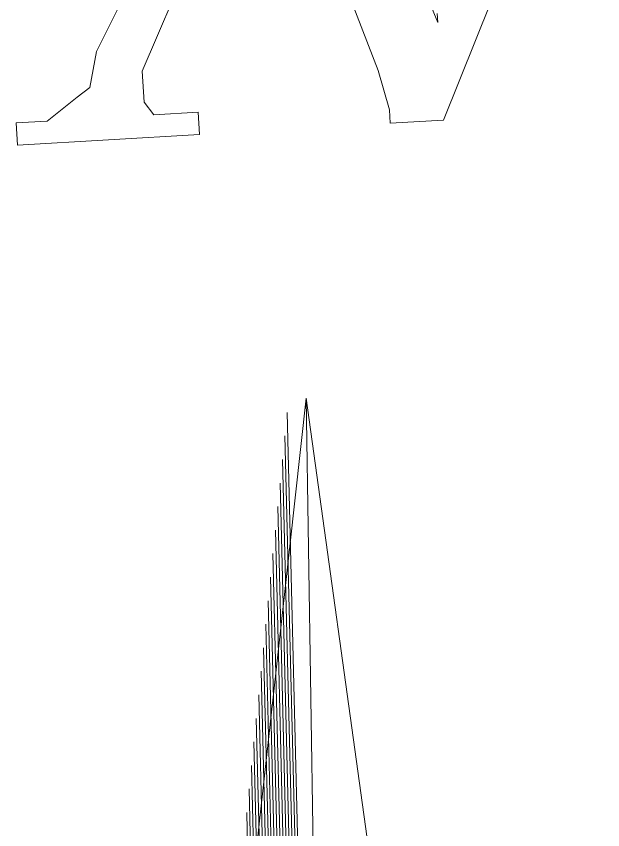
# Model space of a CAD drawing. Header units: metres. Extents: x -2639 to -2278, y 1912 to 2089.
# Drawn here: x -2350.641 to -2348.962, y 2080.268 to 2082.596 of the extents above; entities that cross this region are included whole.
import ezdxf

# ---------------------------------------------------------------- set-up
doc = ezdxf.new("R2010")
doc.units = ezdxf.units.M
doc.layers.add('02', color=2, linetype='Continuous')
doc.layers.add('PLUMA-01', color=9, linetype='Continuous', lineweight=9)

# ---------------------------------------------------------------- blocks, each defined once
blk = doc.blocks.new('*X3')
at = {"color": 0}
for p, q in [((-2.30906, 3.03125), (-1.47982, 3.03125)), ((-2.29917, 3.03), (-1.48108, 3.03)), ((-2.28928, 3.02875), (-1.48233, 3.02875)), ((-2.27938, 3.0275), (-1.48359, 3.0275)), ((-2.26949, 3.02625), (-1.48484, 3.02625)), ((-2.25959, 3.025), (-1.4861, 3.025)), ((-2.2497, 3.02375), (-1.48735, 3.02375)), ((-2.23981, 3.0225), (-1.48861, 3.0225)), ((-2.22991, 3.02125), (-1.48987, 3.02125)), ((-2.22002, 3.02), (-1.49112, 3.02)), ((-2.21012, 3.01875), (-1.49238, 3.01875)), ((-2.20023, 3.0175), (-1.49363, 3.0175)), ((-2.19034, 3.01625), (-1.49489, 3.01625)), ((-2.18044, 3.015), (-1.49614, 3.015)), ((-2.17055, 3.01375), (-1.4974, 3.01375)), ((-2.16066, 3.0125), (-1.49866, 3.0125)), ((-2.15076, 3.01125), (-1.49991, 3.01125)), ((-2.14087, 3.01), (-1.50117, 3.01))]:
    blk.add_line(p, q, dxfattribs=at)
blk = doc.blocks.new('A$C1D8E714A')
at = {"layer": 'PLUMA-01'}
for p, q in [((19.8984, 25.2272), (22.0835, 45.033)), ((22.0835, 45.033), (24.6023, 26.8893)), ((22.0835, 45.033), (22.3983, 25.0961))]:
    blk.add_line(p, q, dxfattribs=at)
for points in [[(18.8396, 47.8752), (20.8848, 47.9953), (20.8701, 48.2447), (20.3713, 48.2154), (20.2627, 48.3592), (20.2422, 48.7084), (20.7705, 49.9408)], [(22.4225, 49.9377), (22.8948, 48.7141), (23.0209, 48.271), (23.0297, 48.1213), (23.6283, 48.1565), (25.4185, 52.6165)], [(23.558, 49.3537), (23.5638, 49.2539), (22.0471, 52.9189)], [(20.2658, 50.0112), (19.7287, 48.9285), (19.6524, 48.5236), (19.5086, 48.415), (19.1741, 48.1451), (18.8249, 48.1246), (18.8396, 47.8752)]]:
    blk.add_lwpolyline(points, dxfattribs=at)
at = {"layer": 'PLUMA-01', "xscale": 26.65005798341788, "yscale": 26.65005798341788, "zscale": 26.65005798341788, "rotation": 271.4047504280917}
blk.add_blockref('*X3', (-57.3777, -18.6268), dxfattribs=at)

msp = doc.modelspace()

# ---------------------------------------------------------------- block references
at = {"layer": '02', "xscale": 0.2546774999999437, "yscale": 0.2546774999999437, "zscale": 0.2546774999999437}
msp.add_blockref('A$C1D8E714A', (-2355.4352, 2070.0346), dxfattribs=at)

doc.saveas('drawing.dxf')
